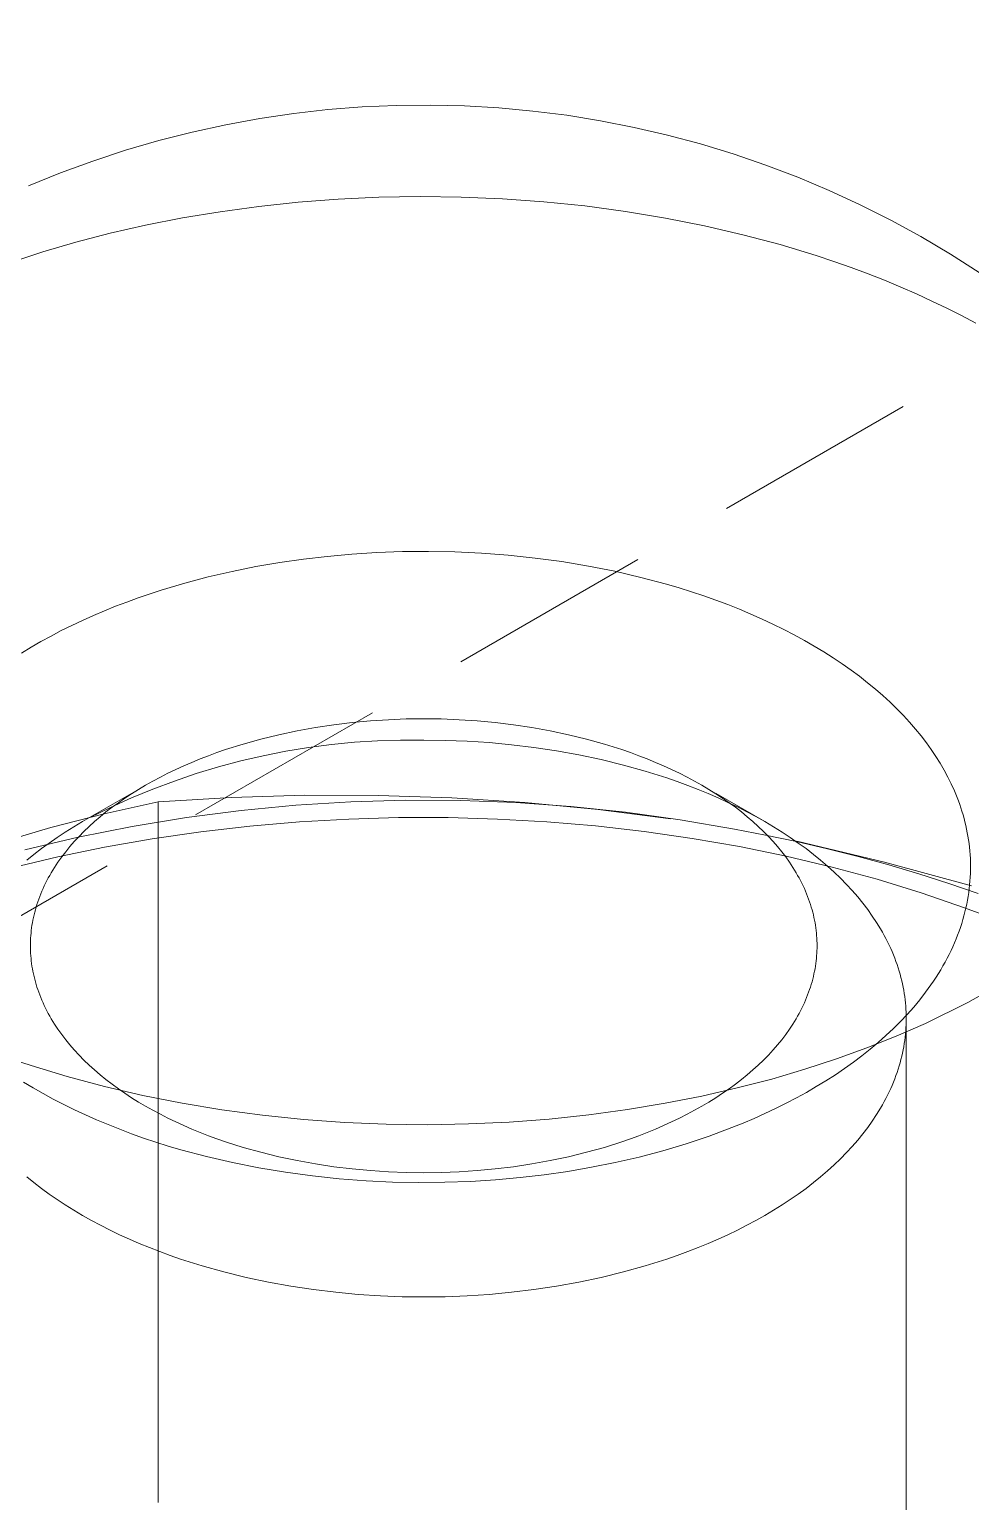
# Model space of a CAD drawing. Header units: millimetres. Extents: x -111 to 4919, y -143 to 3304.
# Drawn here: x 4411.99 to 4417.84, y 1429.61 to 1438.77 of the extents above; entities that cross this region are included whole.
import ezdxf

# ---------------------------------------------------------------- set-up
doc = ezdxf.new("R2010")
doc.units = ezdxf.units.MM
doc.linetypes.add('HIDDEN', pattern=[1.905, 1.27, -0.635])
doc.layers.add('ZANO_R', color=7, linetype='Continuous', lineweight=0)
doc.layers.add('ZANO_R_przerywana', color=7, linetype='HIDDEN', lineweight=0)

msp = doc.modelspace()

# ---------------------------------------------------------------- linework, layer by layer
at = {"layer": 'ZANO_R'}
for p, q in [((4413.8481, 1438.2734), (4414.0602, 1438.2901)), ((4414.0602, 1438.2901), (4414.2728, 1438.2995)), ((4414.2728, 1438.2995), (4414.4856, 1438.3017)), ((4414.4856, 1438.3017), (4414.6983, 1438.2967)), ((4414.6983, 1438.2967), (4414.9107, 1438.2844)), ((4414.9107, 1438.2844), (4415.1226, 1438.2649)), ((4413.2135, 1438.1796), (4413.4245, 1438.2182)), ((4413.4245, 1438.2182), (4413.6367, 1438.2495)), ((4413.6367, 1438.2495), (4413.8481, 1438.2734)), ((4415.1226, 1438.2649), (4415.3337, 1438.2382)), ((4415.3337, 1438.2382), (4415.5438, 1438.2043)), ((4415.5438, 1438.2043), (4415.7526, 1438.1633)), ((4412.7962, 1438.0808), (4413.004, 1438.1338)), ((4413.004, 1438.1338), (4413.2135, 1438.1796)), ((4415.7526, 1438.1633), (4415.9599, 1438.1152)), ((4415.9599, 1438.1152), (4416.1654, 1438.0601)), ((4412.3866, 1437.9536), (4412.5903, 1438.0207)), ((4412.5903, 1438.0207), (4412.7962, 1438.0808)), ((4416.1654, 1438.0601), (4416.3689, 1437.998)), ((4412.1854, 1437.8795), (4412.3866, 1437.9536)), ((4416.3689, 1437.998), (4416.5702, 1437.929)), ((4416.5702, 1437.929), (4416.769, 1437.8533)), ((4411.9867, 1437.7986), (4412.1854, 1437.8795)), ((4416.769, 1437.8533), (4416.9652, 1437.7707)), ((4414.1657, 1437.7282), (4414.421, 1437.7326)), ((4414.421, 1437.7326), (4414.6777, 1437.7295)), ((4414.6777, 1437.7295), (4414.9347, 1437.7187)), ((4416.9652, 1437.7707), (4417.1584, 1437.6816)), ((4412.9431, 1437.5996), (4413.1777, 1437.6386)), ((4413.1777, 1437.6386), (4413.418, 1437.6713)), ((4413.418, 1437.6713), (4413.6633, 1437.6973)), ((4413.6633, 1437.6973), (4413.9128, 1437.7164)), ((4413.9128, 1437.7164), (4414.1657, 1437.7282)), ((4414.9347, 1437.7187), (4415.1912, 1437.7002)), ((4415.1912, 1437.7002), (4415.446, 1437.6741)), ((4415.446, 1437.6741), (4415.6981, 1437.6404)), ((4415.6981, 1437.6404), (4415.9465, 1437.5992)), ((4417.1584, 1437.6816), (4417.3484, 1437.5859)), ((4412.4939, 1437.5041), (4412.715, 1437.5546)), ((4412.715, 1437.5546), (4412.9431, 1437.5996)), ((4415.9465, 1437.5992), (4416.1903, 1437.5509)), ((4416.1903, 1437.5509), (4416.4285, 1437.4955)), ((4417.3484, 1437.5859), (4417.5351, 1437.4839)), ((4412.2803, 1437.4484), (4412.4939, 1437.5041)), ((4416.4285, 1437.4955), (4416.6602, 1437.4336)), ((4417.5351, 1437.4839), (4417.7183, 1437.3755)), ((4411.8774, 1437.3234), (4412.0747, 1437.3881)), ((4412.0747, 1437.3881), (4412.2803, 1437.4484)), ((4416.6602, 1437.4336), (4416.8847, 1437.3653)), ((4416.8847, 1437.3653), (4416.994, 1437.329)), ((4417.7183, 1437.3755), (4417.8976, 1437.2609)), ((4416.994, 1437.329), (4417.1012, 1437.2912)), ((4417.1012, 1437.2912), (4417.2063, 1437.2521)), ((4417.2063, 1437.2521), (4417.3092, 1437.2117)), ((4417.3092, 1437.2117), (4417.4097, 1437.17)), ((4417.4097, 1437.17), (4417.5079, 1437.1271)), ((4417.5079, 1437.1271), (4417.6037, 1437.0831)), ((4417.6037, 1437.0831), (4417.6971, 1437.0381)), ((4417.6971, 1437.0381), (4417.788, 1436.992)), ((4417.788, 1436.992), (4417.8763, 1436.945)), ((4413.5486, 1435.4561), (4413.4007, 1435.4307)), ((4413.6957, 1435.4773), (4413.5486, 1435.4561)), ((4413.8443, 1435.4946), (4413.6957, 1435.4773)), ((4413.9967, 1435.5083), (4413.8443, 1435.4946)), ((4414.1527, 1435.5182), (4413.9967, 1435.5083)), ((4414.3117, 1435.5239), (4414.1527, 1435.5182)), ((4414.4733, 1435.5253), (4414.3117, 1435.5239)), ((4414.6372, 1435.5222), (4414.4733, 1435.5253)), ((4414.8026, 1435.5144), (4414.6372, 1435.5222)), ((4414.9691, 1435.5018), (4414.8026, 1435.5144)), ((4415.1359, 1435.4843), (4414.9691, 1435.5018)), ((4415.3026, 1435.4617), (4415.1359, 1435.4843)), ((4415.4683, 1435.4341), (4415.3026, 1435.4617)), ((4413.1047, 1435.3667), (4412.9576, 1435.3279)), ((4413.2525, 1435.4009), (4413.1047, 1435.3667)), ((4413.4007, 1435.4307), (4413.2525, 1435.4009)), ((4415.6325, 1435.4015), (4415.4683, 1435.4341)), ((4415.7945, 1435.3639), (4415.6325, 1435.4015)), ((4415.9535, 1435.3213), (4415.7945, 1435.3639)), ((4412.8119, 1435.2845), (4412.6683, 1435.2365)), ((4412.9576, 1435.3279), (4412.8119, 1435.2845)), ((4416.0317, 1435.2982), (4415.9535, 1435.3213)), ((4416.1089, 1435.2739), (4416.0317, 1435.2982)), ((4416.185, 1435.2484), (4416.1089, 1435.2739)), ((4412.5274, 1435.1838), (4412.4581, 1435.1558)), ((4412.5975, 1435.2107), (4412.5274, 1435.1838)), ((4412.6683, 1435.2365), (4412.5975, 1435.2107)), ((4416.26, 1435.2219), (4416.185, 1435.2484)), ((4416.3338, 1435.1942), (4416.26, 1435.2219)), ((4416.4063, 1435.1654), (4416.3338, 1435.1942)), ((4416.4775, 1435.1355), (4416.4063, 1435.1654)), ((4412.3223, 1435.0963), (4412.2559, 1435.065)), ((4412.3897, 1435.1266), (4412.3223, 1435.0963)), ((4412.4581, 1435.1558), (4412.3897, 1435.1266)), ((4416.5472, 1435.1047), (4416.4775, 1435.1355)), ((4416.6154, 1435.0728), (4416.5472, 1435.1047)), ((4416.682, 1435.0401), (4416.6154, 1435.0728)), ((4412.1267, 1434.9989), (4412.064, 1434.9644)), ((4412.1907, 1435.0325), (4412.1267, 1434.9989)), ((4412.2559, 1435.065), (4412.1907, 1435.0325)), ((4416.7471, 1435.0064), (4416.682, 1435.0401)), ((4416.8105, 1434.9718), (4416.7471, 1435.0064)), ((4412.0027, 1434.9288), (4411.9428, 1434.8922)), ((4412.064, 1434.9644), (4412.0027, 1434.9288)), ((4416.8721, 1434.9364), (4416.8105, 1434.9718)), ((4416.932, 1434.9002), (4416.8721, 1434.9364)), ((4416.9901, 1434.8632), (4416.932, 1434.9002)), ((4417.0464, 1434.8256), (4416.9901, 1434.8632)), ((4417.1007, 1434.7873), (4417.0464, 1434.8256)), ((4417.1532, 1434.7484), (4417.1007, 1434.7873)), ((4417.2037, 1434.7089), (4417.1532, 1434.7484)), ((4417.2522, 1434.6689), (4417.2037, 1434.7089)), ((4417.2988, 1434.6284), (4417.2522, 1434.6689)), ((4417.3434, 1434.5875), (4417.2988, 1434.6284)), ((4417.386, 1434.5462), (4417.3434, 1434.5875)), ((4417.4266, 1434.5046), (4417.386, 1434.5462)), ((4413.7709, 1434.4299), (4413.885, 1434.4471)), ((4413.885, 1434.4471), (4413.9988, 1434.4608)), ((4413.9988, 1434.4608), (4414.112, 1434.4713)), ((4414.112, 1434.4713), (4414.2241, 1434.4787)), ((4414.2241, 1434.4787), (4414.3348, 1434.483)), ((4414.3348, 1434.483), (4414.4438, 1434.4844)), ((4414.4438, 1434.4844), (4414.5529, 1434.483)), ((4414.5529, 1434.483), (4414.6636, 1434.4787)), ((4414.6636, 1434.4787), (4414.7757, 1434.4713)), ((4414.7757, 1434.4713), (4414.8888, 1434.4608)), ((4414.8888, 1434.4608), (4415.0026, 1434.4471)), ((4415.0026, 1434.4471), (4415.1167, 1434.4299)), ((4417.4652, 1434.4626), (4417.4266, 1434.5046)), ((4417.5018, 1434.4205), (4417.4652, 1434.4626)), ((4413.3206, 1434.3267), (4413.4314, 1434.3577)), ((4413.4314, 1434.3577), (4413.5437, 1434.3853)), ((4413.5437, 1434.3853), (4413.657, 1434.4093)), ((4413.657, 1434.4093), (4413.7709, 1434.4299)), ((4414.1568, 1434.3472), (4414.0136, 1434.3379)), ((4414.3003, 1434.3518), (4414.1568, 1434.3472)), ((4414.4438, 1434.3518), (4414.3003, 1434.3518)), ((4414.5776, 1434.3501), (4414.4438, 1434.3518)), ((4414.7134, 1434.3448), (4414.5776, 1434.3501)), ((4414.8509, 1434.3358), (4414.7134, 1434.3448)), ((4415.1167, 1434.4299), (4415.2307, 1434.4093)), ((4415.2307, 1434.4093), (4415.344, 1434.3853)), ((4415.344, 1434.3853), (4415.4563, 1434.3577)), ((4415.4563, 1434.3577), (4415.567, 1434.3267)), ((4417.5364, 1434.3781), (4417.5018, 1434.4205)), ((4417.569, 1434.3356), (4417.5364, 1434.3781)), ((4413.0536, 1434.2341), (4413.1056, 1434.2543)), ((4413.1056, 1434.2543), (4413.1584, 1434.2736)), ((4413.1584, 1434.2736), (4413.2119, 1434.2922)), ((4413.2119, 1434.2922), (4413.3206, 1434.3267)), ((4413.446, 1434.2541), (4413.3062, 1434.2217)), ((4413.5868, 1434.282), (4413.446, 1434.2541)), ((4413.7284, 1434.3053), (4413.5868, 1434.282)), ((4413.8708, 1434.3239), (4413.7284, 1434.3053)), ((4414.0136, 1434.3379), (4413.8708, 1434.3239)), ((4414.9897, 1434.3229), (4414.8509, 1434.3358)), ((4415.1294, 1434.306), (4414.9897, 1434.3229)), ((4415.2693, 1434.2849), (4415.1294, 1434.306)), ((4415.4091, 1434.2597), (4415.2693, 1434.2849)), ((4415.5481, 1434.2302), (4415.4091, 1434.2597)), ((4415.567, 1434.3267), (4415.6758, 1434.2922)), ((4415.6758, 1434.2922), (4415.7293, 1434.2736)), ((4415.7293, 1434.2736), (4415.782, 1434.2543)), ((4415.782, 1434.2543), (4415.8341, 1434.2341)), ((4417.5996, 1434.2929), (4417.569, 1434.3356)), ((4417.6283, 1434.2502), (4417.5996, 1434.2929)), ((4417.655, 1434.2074), (4417.6283, 1434.2502)), ((4412.8539, 1434.1453), (4412.9024, 1434.1686)), ((4412.9024, 1434.1686), (4412.9519, 1434.1912)), ((4412.9519, 1434.1912), (4413.0023, 1434.213)), ((4413.0023, 1434.213), (4413.0536, 1434.2341)), ((4413.1675, 1434.1847), (4413.0301, 1434.1432)), ((4413.3062, 1434.2217), (4413.1675, 1434.1847)), ((4415.6859, 1434.1964), (4415.5481, 1434.2302)), ((4415.8217, 1434.1583), (4415.6859, 1434.1964)), ((4415.9551, 1434.116), (4415.8217, 1434.1583)), ((4415.8341, 1434.2341), (4415.8853, 1434.213)), ((4415.8853, 1434.213), (4415.9357, 1434.1912)), ((4415.9357, 1434.1912), (4415.9852, 1434.1686)), ((4415.9852, 1434.1686), (4416.0338, 1434.1453)), ((4417.6799, 1434.1647), (4417.655, 1434.2074)), ((4417.7028, 1434.1219), (4417.6799, 1434.1647)), ((4412.6704, 1434.0447), (4412.7146, 1434.0709)), ((4412.7146, 1434.0709), (4412.7599, 1434.0964)), ((4412.8941, 1434.0972), (4412.7597, 1434.0468)), ((4412.7599, 1434.0964), (4412.8064, 1434.1212)), ((4412.8064, 1434.1212), (4412.8539, 1434.1453)), ((4413.0301, 1434.1432), (4412.8941, 1434.0972)), ((4416.0207, 1434.0932), (4415.9551, 1434.116)), ((4416.0855, 1434.0695), (4416.0207, 1434.0932)), ((4416.0338, 1434.1453), (4416.0813, 1434.1212)), ((4416.0813, 1434.1212), (4416.1277, 1434.0964)), ((4416.1493, 1434.0447), (4416.0855, 1434.0695)), ((4416.1277, 1434.0964), (4416.1731, 1434.0709)), ((4416.1731, 1434.0709), (4416.2172, 1434.0447)), ((4417.7239, 1434.0793), (4417.7028, 1434.1219)), ((4417.7431, 1434.0367), (4417.7239, 1434.0793)), ((4412.6263, 1434.0199), (4412.3225, 1433.8445)), ((4412.627, 1433.9921), (4412.4962, 1433.9331)), ((4412.5453, 1433.9624), (4412.5857, 1433.9904)), ((4412.5857, 1433.9904), (4412.6275, 1434.0179)), ((4412.7597, 1434.0468), (4412.627, 1433.9921)), ((4412.6275, 1434.0179), (4412.6704, 1434.0447)), ((4412.7923, 1433.9679), (4413.2481, 1433.9952)), ((4413.2481, 1433.9952), (4413.7046, 1434.0084)), ((4413.7046, 1434.0084), (4414.1613, 1434.0075)), ((4414.3333, 1433.9776), (4413.9912, 1433.9676)), ((4414.1613, 1434.0075), (4414.6177, 1433.9924)), ((4414.6755, 1433.9762), (4414.3333, 1433.9776)), ((4414.6177, 1433.9924), (4415.0734, 1433.9633)), ((4415.0175, 1433.9633), (4414.6755, 1433.9762)), ((4416.2122, 1434.0189), (4416.1493, 1434.0447)), ((4416.274, 1433.9921), (4416.2122, 1434.0189)), ((4416.2172, 1434.0447), (4416.2602, 1434.0179)), ((4416.2602, 1434.0179), (4416.302, 1433.9904)), ((4416.2614, 1434.0199), (4416.5652, 1433.8445)), ((4416.3347, 1433.9644), (4416.274, 1433.9921)), ((4416.302, 1433.9904), (4416.3424, 1433.9624)), ((4417.7605, 1433.9943), (4417.7431, 1434.0367)), ((4417.7686, 1433.9731), (4417.7605, 1433.9943)), ((4412.1256, 1433.807), (4412.4576, 1433.893)), ((4412.4962, 1433.9331), (4412.3673, 1433.8698)), ((4412.432, 1433.8752), (4412.4684, 1433.9047)), ((4412.4576, 1433.893), (4412.7923, 1433.9679)), ((4412.4684, 1433.9047), (4412.5061, 1433.9338)), ((4412.5061, 1433.9338), (4412.5453, 1433.9624)), ((4412.7923, 1429.6087), (4412.7923, 1433.9679)), ((4413.3089, 1433.9134), (4412.9695, 1433.8692)), ((4413.6496, 1433.9462), (4413.3089, 1433.9134)), ((4413.9912, 1433.9676), (4413.6496, 1433.9462)), ((4415.3589, 1433.9391), (4415.0175, 1433.9633)), ((4415.0734, 1433.9633), (4415.528, 1433.92)), ((4415.6993, 1433.9034), (4415.3589, 1433.9391)), ((4415.528, 1433.92), (4415.9811, 1433.8626)), ((4416.0383, 1433.8563), (4415.6993, 1433.9034)), ((4416.3943, 1433.9358), (4416.3347, 1433.9644)), ((4416.3424, 1433.9624), (4416.3815, 1433.9338)), ((4416.3815, 1433.9338), (4416.4193, 1433.9047)), ((4416.4526, 1433.9062), (4416.3943, 1433.9358)), ((4416.4193, 1433.9047), (4416.4557, 1433.8752)), ((4416.5095, 1433.8758), (4416.4526, 1433.9062)), ((4417.7763, 1433.9517), (4417.7686, 1433.9731)), ((4417.7836, 1433.9302), (4417.7763, 1433.9517)), ((4417.7906, 1433.9086), (4417.7836, 1433.9302)), ((4417.7971, 1433.8868), (4417.7906, 1433.9086)), ((4417.8032, 1433.8648), (4417.7971, 1433.8868)), ((4411.7967, 1433.71), (4412.1256, 1433.807)), ((4412.2683, 1433.8124), (4412.2156, 1433.7795)), ((4412.3225, 1433.8445), (4412.2683, 1433.8124)), ((4412.6318, 1433.8137), (4412.2962, 1433.7469)), ((4412.3313, 1433.7838), (4412.3634, 1433.8146)), ((4412.3634, 1433.8146), (4412.397, 1433.8451)), ((4412.397, 1433.8451), (4412.432, 1433.8752)), ((4412.9695, 1433.8692), (4412.6318, 1433.8137)), ((4413.3634, 1433.8166), (4413.0576, 1433.7813)), ((4413.6707, 1433.8429), (4413.3634, 1433.8166)), ((4413.9787, 1433.8605), (4413.6707, 1433.8429)), ((4414.2871, 1433.8692), (4413.9787, 1433.8605)), ((4414.5953, 1433.8693), (4414.2871, 1433.8692)), ((4414.9026, 1433.8606), (4414.5953, 1433.8693)), ((4415.2085, 1433.8434), (4414.9026, 1433.8606)), ((4415.5124, 1433.8176), (4415.2085, 1433.8434)), ((4415.8138, 1433.7832), (4415.5124, 1433.8176)), ((4416.3755, 1433.798), (4416.0383, 1433.8563)), ((4416.5693, 1433.7612), (4416.3755, 1433.798)), ((4416.4557, 1433.8752), (4416.4907, 1433.8451)), ((4416.4907, 1433.8451), (4416.5243, 1433.8146)), ((4416.5652, 1433.8445), (4416.5095, 1433.8758)), ((4416.5243, 1433.8146), (4416.5564, 1433.7838)), ((4416.6194, 1433.8124), (4416.5652, 1433.8445)), ((4416.6721, 1433.7795), (4416.6194, 1433.8124)), ((4417.809, 1433.8427), (4417.8032, 1433.8648)), ((4417.8143, 1433.8205), (4417.809, 1433.8427)), ((4417.8192, 1433.7982), (4417.8143, 1433.8205)), ((4417.8237, 1433.7758), (4417.8192, 1433.7982)), ((4412.2962, 1433.7469), (4411.9629, 1433.6689)), ((4412.1148, 1433.7115), (4412.0668, 1433.6764)), ((4412.1644, 1433.7458), (4412.1148, 1433.7115)), ((4412.2156, 1433.7795), (4412.1644, 1433.7458)), ((4412.2439, 1433.6891), (4412.2715, 1433.721)), ((4412.2715, 1433.721), (4412.3007, 1433.7525)), ((4412.3007, 1433.7525), (4412.3313, 1433.7838)), ((4412.7556, 1433.7374), (4412.459, 1433.6851)), ((4413.0576, 1433.7813), (4412.7556, 1433.7374)), ((4416.1121, 1433.7405), (4415.8138, 1433.7832)), ((4416.4068, 1433.6893), (4416.1121, 1433.7405)), ((4416.5564, 1433.7838), (4416.587, 1433.7525)), ((4416.7624, 1433.7207), (4416.5693, 1433.7612)), ((4416.587, 1433.7525), (4416.6161, 1433.721)), ((4416.6161, 1433.721), (4416.6438, 1433.6891)), ((4416.7233, 1433.7458), (4416.6721, 1433.7795)), ((4416.7729, 1433.7115), (4416.7233, 1433.7458)), ((4416.9547, 1433.6762), (4416.7624, 1433.7207)), ((4416.7628, 1433.7224), (4417.3087, 1433.5927)), ((4416.8209, 1433.6764), (4416.7729, 1433.7115)), ((4417.8277, 1433.7532), (4417.8237, 1433.7758)), ((4417.8313, 1433.7305), (4417.8277, 1433.7532)), ((4417.8345, 1433.7077), (4417.8313, 1433.7305)), ((4417.8372, 1433.6848), (4417.8345, 1433.7077)), ((4412.1683, 1433.6247), (4411.8839, 1433.5564)), ((4412.0204, 1433.6407), (4411.9758, 1433.6044)), ((4412.0668, 1433.6764), (4412.0204, 1433.6407)), ((4412.459, 1433.6851), (4412.1683, 1433.6247)), ((4412.17, 1433.5922), (4412.1931, 1433.6247)), ((4412.1931, 1433.6247), (4412.2178, 1433.657)), ((4412.2178, 1433.657), (4412.2439, 1433.6891)), ((4416.6972, 1433.6297), (4416.4068, 1433.6893)), ((4416.6438, 1433.6891), (4416.6699, 1433.657)), ((4416.6699, 1433.657), (4416.6945, 1433.6247)), ((4416.6945, 1433.6247), (4416.7176, 1433.5922)), ((4416.9829, 1433.5619), (4416.6972, 1433.6297)), ((4416.8673, 1433.6407), (4416.8209, 1433.6764)), ((4416.9119, 1433.6044), (4416.8673, 1433.6407)), ((4417.1458, 1433.6279), (4416.9547, 1433.6762)), ((4417.3353, 1433.5758), (4417.1458, 1433.6279)), ((4417.8395, 1433.6618), (4417.8372, 1433.6848)), ((4417.8413, 1433.6387), (4417.8395, 1433.6618)), ((4417.8426, 1433.6155), (4417.8413, 1433.6387)), ((4417.8434, 1433.5922), (4417.8426, 1433.6155)), ((4412.1189, 1433.5104), (4412.1284, 1433.5268)), ((4412.1284, 1433.5268), (4412.1485, 1433.5596)), ((4412.1485, 1433.5596), (4412.17, 1433.5922)), ((4416.7176, 1433.5922), (4416.7392, 1433.5596)), ((4416.7392, 1433.5596), (4416.7593, 1433.5268)), ((4416.7593, 1433.5268), (4416.7688, 1433.5104)), ((4416.9548, 1433.5675), (4416.9119, 1433.6044)), ((4416.996, 1433.5302), (4416.9548, 1433.5675)), ((4417.2631, 1433.4858), (4416.9829, 1433.5619)), ((4417.0354, 1433.4923), (4416.996, 1433.5302)), ((4417.3087, 1433.5927), (4417.8501, 1433.4451)), ((4417.5228, 1433.5198), (4417.3353, 1433.5758)), ((4417.7082, 1433.46), (4417.5228, 1433.5198)), ((4417.842, 1433.4982), (4417.8431, 1433.5218)), ((4417.8431, 1433.5218), (4417.8437, 1433.5454)), ((4417.8438, 1433.5688), (4417.8434, 1433.5922)), ((4417.8437, 1433.5454), (4417.8438, 1433.5688)), ((4412.0699, 1433.4116), (4412.0772, 1433.4281)), ((4412.0772, 1433.4281), (4412.0848, 1433.4445)), ((4412.0848, 1433.4445), (4412.0927, 1433.461)), ((4412.0927, 1433.461), (4412.1011, 1433.4775)), ((4412.1011, 1433.4775), (4412.1098, 1433.4939)), ((4412.1098, 1433.4939), (4412.1189, 1433.5104)), ((4416.7688, 1433.5104), (4416.7779, 1433.4939)), ((4416.7779, 1433.4939), (4416.7866, 1433.4775)), ((4416.7866, 1433.4775), (4416.7949, 1433.461)), ((4416.7949, 1433.461), (4416.8029, 1433.4445)), ((4416.8029, 1433.4445), (4416.8105, 1433.4281)), ((4416.8105, 1433.4281), (4416.8178, 1433.4116)), ((4417.0729, 1433.454), (4417.0354, 1433.4923)), ((4417.1087, 1433.4153), (4417.0729, 1433.454)), ((4417.5375, 1433.4015), (4417.2631, 1433.4858)), ((4417.8909, 1433.3964), (4417.7082, 1433.46)), ((4417.8326, 1433.4031), (4417.8357, 1433.427)), ((4417.8357, 1433.427), (4417.8383, 1433.4508)), ((4417.8383, 1433.4508), (4417.8404, 1433.4745)), ((4417.8404, 1433.4745), (4417.842, 1433.4982)), ((4412.0392, 1433.3294), (4412.0446, 1433.3458)), ((4412.0446, 1433.3458), (4412.0504, 1433.3622)), ((4412.0504, 1433.3622), (4412.0565, 1433.3787)), ((4412.0565, 1433.3787), (4412.063, 1433.3951)), ((4412.063, 1433.3951), (4412.0699, 1433.4116)), ((4416.8178, 1433.4116), (4416.8246, 1433.3951)), ((4416.8246, 1433.3951), (4416.8311, 1433.3787)), ((4416.8311, 1433.3787), (4416.8373, 1433.3622)), ((4416.8373, 1433.3622), (4416.8431, 1433.3458)), ((4416.8431, 1433.3458), (4416.8485, 1433.3294)), ((4417.1426, 1433.3762), (4417.1087, 1433.4153)), ((4417.1747, 1433.3368), (4417.1426, 1433.3762)), ((4417.2049, 1433.2972), (4417.1747, 1433.3368)), ((4417.8054, 1433.3091), (4417.5375, 1433.4015)), ((4417.8202, 1433.3313), (4417.8249, 1433.3553)), ((4417.8249, 1433.3553), (4417.829, 1433.3792)), ((4417.829, 1433.3792), (4417.8326, 1433.4031)), ((4412.0139, 1433.2316), (4412.0173, 1433.2478)), ((4412.0173, 1433.2478), (4412.021, 1433.2641)), ((4412.021, 1433.2641), (4412.025, 1433.2804)), ((4412.025, 1433.2804), (4412.0294, 1433.2967)), ((4412.0294, 1433.2967), (4412.0341, 1433.313)), ((4412.0341, 1433.313), (4412.0392, 1433.3294)), ((4416.8485, 1433.3294), (4416.8536, 1433.313)), ((4416.8536, 1433.313), (4416.8583, 1433.2967)), ((4416.8583, 1433.2967), (4416.8627, 1433.2804)), ((4416.8627, 1433.2804), (4416.8667, 1433.2641)), ((4416.8667, 1433.2641), (4416.8704, 1433.2478)), ((4416.8704, 1433.2478), (4416.8738, 1433.2316)), ((4417.2332, 1433.2573), (4417.2049, 1433.2972)), ((4417.2597, 1433.2172), (4417.2332, 1433.2573)), ((4417.7962, 1433.2351), (4417.803, 1433.2592)), ((4417.803, 1433.2592), (4417.8093, 1433.2832)), ((4417.9363, 1433.26), (4417.8054, 1433.3091)), ((4417.8093, 1433.2832), (4417.815, 1433.3073)), ((4417.815, 1433.3073), (4417.8202, 1433.3313)), ((4412.0008, 1433.1354), (4412.0022, 1433.1513)), ((4412.0022, 1433.1513), (4412.0039, 1433.1673)), ((4412.0039, 1433.1673), (4412.0059, 1433.1833)), ((4412.0059, 1433.1833), (4412.0082, 1433.1994)), ((4412.0082, 1433.1994), (4412.0109, 1433.2155)), ((4412.0109, 1433.2155), (4412.0139, 1433.2316)), ((4416.8738, 1433.2316), (4416.8768, 1433.2155)), ((4416.8768, 1433.2155), (4416.8794, 1433.1994)), ((4416.8794, 1433.1994), (4416.8818, 1433.1833)), ((4416.8818, 1433.1833), (4416.8838, 1433.1673)), ((4416.8838, 1433.1673), (4416.8855, 1433.1513)), ((4416.8855, 1433.1513), (4416.8869, 1433.1354)), ((4417.2843, 1433.177), (4417.2597, 1433.2172)), ((4417.2959, 1433.1569), (4417.2843, 1433.177)), ((4417.3071, 1433.1367), (4417.2959, 1433.1569)), ((4417.7637, 1433.1387), (4417.7727, 1433.1628)), ((4417.7727, 1433.1628), (4417.7811, 1433.1869)), ((4417.7811, 1433.1869), (4417.7889, 1433.211)), ((4417.7889, 1433.211), (4417.7962, 1433.2351)), ((4411.9983, 1433.0725), (4411.9985, 1433.0881)), ((4411.9985, 1433.0569), (4411.9983, 1433.0725)), ((4411.9985, 1433.0881), (4411.9989, 1433.1038)), ((4411.9989, 1433.1038), (4411.9997, 1433.1196)), ((4411.9997, 1433.1196), (4412.0008, 1433.1354)), ((4416.8869, 1433.1354), (4416.888, 1433.1196)), ((4416.888, 1433.1196), (4416.8887, 1433.1038)), ((4416.8887, 1433.1038), (4416.8892, 1433.0881)), ((4416.8892, 1433.0881), (4416.8893, 1433.0725)), ((4416.8893, 1433.0725), (4416.8892, 1433.0569)), ((4417.3178, 1433.1165), (4417.3071, 1433.1367)), ((4417.328, 1433.0963), (4417.3178, 1433.1165)), ((4417.3378, 1433.0761), (4417.328, 1433.0963)), ((4417.3472, 1433.0559), (4417.3378, 1433.0761)), ((4417.7225, 1433.0426), (4417.7336, 1433.0666)), ((4417.7336, 1433.0666), (4417.7442, 1433.0906)), ((4417.7442, 1433.0906), (4417.7542, 1433.1147)), ((4417.7542, 1433.1147), (4417.7637, 1433.1387)), ((4411.9989, 1433.0412), (4411.9985, 1433.0569)), ((4411.9997, 1433.0254), (4411.9989, 1433.0412)), ((4412.0008, 1433.0096), (4411.9997, 1433.0254)), ((4412.0022, 1432.9937), (4412.0008, 1433.0096)), ((4412.0039, 1432.9777), (4412.0022, 1432.9937)), ((4412.0059, 1432.9617), (4412.0039, 1432.9777)), ((4416.8838, 1432.9777), (4416.8818, 1432.9617)), ((4416.8855, 1432.9937), (4416.8838, 1432.9777)), ((4416.8869, 1433.0096), (4416.8855, 1432.9937)), ((4416.888, 1433.0254), (4416.8869, 1433.0096)), ((4416.8887, 1433.0412), (4416.888, 1433.0254)), ((4416.8892, 1433.0569), (4416.8887, 1433.0412)), ((4417.356, 1433.0357), (4417.3472, 1433.0559)), ((4417.3645, 1433.0155), (4417.356, 1433.0357)), ((4417.3725, 1432.9953), (4417.3645, 1433.0155)), ((4417.38, 1432.9752), (4417.3725, 1432.9953)), ((4417.3871, 1432.955), (4417.38, 1432.9752)), ((4417.6725, 1432.9471), (4417.6858, 1432.9709)), ((4417.6858, 1432.9709), (4417.6986, 1432.9948)), ((4417.6986, 1432.9948), (4417.7108, 1433.0187)), ((4417.7108, 1433.0187), (4417.7225, 1433.0426)), ((4412.0082, 1432.9456), (4412.0059, 1432.9617)), ((4412.0109, 1432.9295), (4412.0082, 1432.9456)), ((4412.0139, 1432.9134), (4412.0109, 1432.9295)), ((4412.0173, 1432.8972), (4412.0139, 1432.9134)), ((4412.021, 1432.8809), (4412.0173, 1432.8972)), ((4412.025, 1432.8646), (4412.021, 1432.8809)), ((4416.8667, 1432.8809), (4416.8627, 1432.8646)), ((4416.8704, 1432.8972), (4416.8667, 1432.8809)), ((4416.8738, 1432.9134), (4416.8704, 1432.8972)), ((4416.8768, 1432.9295), (4416.8738, 1432.9134)), ((4416.8794, 1432.9456), (4416.8768, 1432.9295)), ((4416.8818, 1432.9617), (4416.8794, 1432.9456)), ((4417.3938, 1432.9349), (4417.3871, 1432.955)), ((4417.4, 1432.9148), (4417.3938, 1432.9349)), ((4417.4058, 1432.8948), (4417.4, 1432.9148)), ((4417.4111, 1432.8748), (4417.4058, 1432.8948)), ((4417.6138, 1432.8526), (4417.6293, 1432.8761)), ((4417.6293, 1432.8761), (4417.6442, 1432.8997)), ((4417.6442, 1432.8997), (4417.6586, 1432.9234)), ((4417.6586, 1432.9234), (4417.6725, 1432.9471)), ((4412.0294, 1432.8483), (4412.025, 1432.8646)), ((4412.0341, 1432.832), (4412.0294, 1432.8483)), ((4412.0392, 1432.8156), (4412.0341, 1432.832)), ((4412.0446, 1432.7992), (4412.0392, 1432.8156)), ((4412.0504, 1432.7828), (4412.0446, 1432.7992)), ((4416.8431, 1432.7992), (4416.8373, 1432.7828)), ((4416.8485, 1432.8156), (4416.8431, 1432.7992)), ((4416.8536, 1432.832), (4416.8485, 1432.8156)), ((4416.8583, 1432.8483), (4416.8536, 1432.832)), ((4416.8627, 1432.8646), (4416.8583, 1432.8483)), ((4417.4161, 1432.8548), (4417.4111, 1432.8748)), ((4417.4206, 1432.8349), (4417.4161, 1432.8548)), ((4417.4247, 1432.815), (4417.4206, 1432.8349)), ((4417.4284, 1432.7951), (4417.4247, 1432.815)), ((4417.4317, 1432.7754), (4417.4284, 1432.7951)), ((4417.5641, 1432.7826), (4417.5977, 1432.8292)), ((4417.5977, 1432.8292), (4417.6138, 1432.8526)), ((4412.0565, 1432.7663), (4412.0504, 1432.7828)), ((4412.063, 1432.7499), (4412.0565, 1432.7663)), ((4412.0699, 1432.7334), (4412.063, 1432.7499)), ((4412.0772, 1432.7169), (4412.0699, 1432.7334)), ((4412.0848, 1432.7005), (4412.0772, 1432.7169)), ((4412.0927, 1432.684), (4412.0848, 1432.7005)), ((4416.8029, 1432.7005), (4416.7949, 1432.684)), ((4416.8105, 1432.7169), (4416.8029, 1432.7005)), ((4416.8178, 1432.7334), (4416.8105, 1432.7169)), ((4416.8246, 1432.7499), (4416.8178, 1432.7334)), ((4416.8311, 1432.7663), (4416.8246, 1432.7499)), ((4416.8373, 1432.7828), (4416.8311, 1432.7663)), ((4417.4346, 1432.7557), (4417.4317, 1432.7754)), ((4417.4371, 1432.736), (4417.4346, 1432.7557)), ((4417.4392, 1432.7165), (4417.4371, 1432.736)), ((4417.4409, 1432.697), (4417.4392, 1432.7165)), ((4417.4422, 1432.6775), (4417.4409, 1432.697)), ((4417.4903, 1432.6908), (4417.5282, 1432.7365)), ((4417.5282, 1432.7365), (4417.5641, 1432.7826)), ((4417.8266, 1432.7201), (4417.7397, 1432.6751)), ((4417.9122, 1432.7666), (4417.8266, 1432.7201)), ((4412.1011, 1432.6675), (4412.0927, 1432.684)), ((4412.1098, 1432.6511), (4412.1011, 1432.6675)), ((4412.1189, 1432.6346), (4412.1098, 1432.6511)), ((4412.1284, 1432.6182), (4412.1189, 1432.6346)), ((4412.1485, 1432.5854), (4412.1284, 1432.6182)), ((4416.7593, 1432.6182), (4416.7392, 1432.5854)), ((4416.7688, 1432.6346), (4416.7593, 1432.6182)), ((4416.7779, 1432.6511), (4416.7688, 1432.6346)), ((4416.7866, 1432.6675), (4416.7779, 1432.6511)), ((4416.7949, 1432.684), (4416.7866, 1432.6675)), ((4417.3642, 1432.5571), (4417.4082, 1432.6011)), ((4417.4082, 1432.6011), (4417.4503, 1432.6457)), ((4417.4431, 1432.6582), (4417.4422, 1432.6775)), ((4417.4437, 1432.6389), (4417.4431, 1432.6582)), ((4417.4431, 1432.5813), (4417.4437, 1432.6006)), ((4417.4438, 1432.6198), (4417.4437, 1432.6389)), ((4417.4437, 1432.6006), (4417.4438, 1432.6198)), ((4417.4438, 1420.4613), (4417.4438, 1432.6198)), ((4417.4503, 1432.6457), (4417.4903, 1432.6908)), ((4417.6517, 1432.6316), (4417.5628, 1432.5897)), ((4417.7397, 1432.6751), (4417.6517, 1432.6316)), ((4412.17, 1432.5528), (4412.1485, 1432.5854)), ((4412.1931, 1432.5203), (4412.17, 1432.5528)), ((4412.2178, 1432.488), (4412.1931, 1432.5203)), ((4416.6945, 1432.5203), (4416.6699, 1432.488)), ((4416.7176, 1432.5528), (4416.6945, 1432.5203)), ((4416.7392, 1432.5854), (4416.7176, 1432.5528)), ((4417.3823, 1432.5103), (4417.199, 1432.437)), ((4417.2701, 1432.4712), (4417.3181, 1432.5138)), ((4417.3181, 1432.5138), (4417.3642, 1432.5571)), ((4417.5628, 1432.5897), (4417.3823, 1432.5103)), ((4417.4371, 1432.5035), (4417.4392, 1432.523)), ((4417.4392, 1432.523), (4417.4409, 1432.5425)), ((4417.4409, 1432.5425), (4417.4422, 1432.562)), ((4417.4422, 1432.562), (4417.4431, 1432.5813)), ((4412.2439, 1432.4559), (4412.2178, 1432.488)), ((4412.2715, 1432.424), (4412.2439, 1432.4559)), ((4412.3007, 1432.3925), (4412.2715, 1432.424)), ((4416.6161, 1432.424), (4416.587, 1432.3925)), ((4416.6438, 1432.4559), (4416.6161, 1432.424)), ((4416.6699, 1432.488), (4416.6438, 1432.4559)), ((4417.199, 1432.437), (4417.0102, 1432.3685)), ((4417.1686, 1432.3883), (4417.2203, 1432.4294)), ((4417.2203, 1432.4294), (4417.2701, 1432.4712)), ((4417.4206, 1432.4046), (4417.4247, 1432.4245)), ((4417.4247, 1432.4245), (4417.4284, 1432.4444)), ((4417.4284, 1432.4444), (4417.4317, 1432.4641)), ((4417.4317, 1432.4641), (4417.4346, 1432.4838)), ((4417.4346, 1432.4838), (4417.4371, 1432.5035)), ((4412.003, 1432.3265), (4411.8937, 1432.3629)), ((4412.2275, 1432.2583), (4412.003, 1432.3265)), ((4412.3313, 1432.3612), (4412.3007, 1432.3925)), ((4412.3634, 1432.3304), (4412.3313, 1432.3612)), ((4412.397, 1432.2999), (4412.3634, 1432.3304)), ((4416.5243, 1432.3304), (4416.4907, 1432.2999)), ((4416.5564, 1432.3612), (4416.5243, 1432.3304)), ((4416.587, 1432.3925), (4416.5564, 1432.3612)), ((4417.0102, 1432.3685), (4416.8129, 1432.3038)), ((4417.06, 1432.3087), (4417.1152, 1432.348)), ((4417.1152, 1432.348), (4417.1686, 1432.3883)), ((4417.4, 1432.3247), (4417.4058, 1432.3447)), ((4417.4058, 1432.3447), (4417.4111, 1432.3647)), ((4417.4111, 1432.3647), (4417.4161, 1432.3847)), ((4417.4161, 1432.3847), (4417.4206, 1432.4046)), ((4412.4592, 1432.1963), (4412.2275, 1432.2583)), ((4412.432, 1432.2698), (4412.397, 1432.2999)), ((4412.4684, 1432.2402), (4412.432, 1432.2698)), ((4412.5061, 1432.2111), (4412.4684, 1432.2402)), ((4416.4193, 1432.2402), (4416.3815, 1432.2111)), ((4416.6073, 1432.2434), (4416.3938, 1432.1877)), ((4416.4557, 1432.2698), (4416.4193, 1432.2402)), ((4416.4907, 1432.2999), (4416.4557, 1432.2698)), ((4416.8129, 1432.3038), (4416.6073, 1432.2434)), ((4416.9448, 1432.2326), (4417.0032, 1432.2702)), ((4417.0032, 1432.2702), (4417.06, 1432.3087)), ((4417.3645, 1432.224), (4417.3725, 1432.2442)), ((4417.3725, 1432.2442), (4417.38, 1432.2643)), ((4417.38, 1432.2643), (4417.3871, 1432.2845)), ((4417.3871, 1432.2845), (4417.3938, 1432.3046)), ((4417.3938, 1432.3046), (4417.4, 1432.3247)), ((4411.9557, 1432.2246), (4412.0156, 1432.1884)), ((4412.0156, 1432.1884), (4412.0772, 1432.153)), ((4412.0772, 1432.153), (4412.1406, 1432.1184)), ((4412.6974, 1432.141), (4412.4592, 1432.1963)), ((4412.5453, 1432.1826), (4412.5061, 1432.2111)), ((4412.5857, 1432.1546), (4412.5453, 1432.1826)), ((4412.6275, 1432.1271), (4412.5857, 1432.1546)), ((4416.3938, 1432.1877), (4416.1727, 1432.1372)), ((4416.302, 1432.1546), (4416.2602, 1432.1271)), ((4416.3424, 1432.1826), (4416.302, 1432.1546)), ((4416.3815, 1432.2111), (4416.3424, 1432.1826)), ((4416.7609, 1432.1258), (4416.8236, 1432.1604)), ((4416.8236, 1432.1604), (4416.885, 1432.196)), ((4416.885, 1432.196), (4416.9448, 1432.2326)), ((4417.3178, 1432.123), (4417.328, 1432.1432)), ((4417.328, 1432.1432), (4417.3378, 1432.1634)), ((4417.3378, 1432.1634), (4417.3472, 1432.1836)), ((4417.3472, 1432.1836), (4417.356, 1432.2038)), ((4417.356, 1432.2038), (4417.3645, 1432.224)), ((4412.1406, 1432.1184), (4412.2056, 1432.0847)), ((4412.2056, 1432.0847), (4412.2723, 1432.0519)), ((4412.2723, 1432.0519), (4412.3405, 1432.0201)), ((4412.6704, 1432.1003), (4412.6275, 1432.1271)), ((4412.7146, 1432.0741), (4412.6704, 1432.1003)), ((4412.9411, 1432.0926), (4412.6974, 1432.141)), ((4412.7599, 1432.0486), (4412.7146, 1432.0741)), ((4413.1896, 1432.0515), (4412.9411, 1432.0926)), ((4413.4417, 1432.0178), (4413.1896, 1432.0515)), ((4415.71, 1432.0533), (4415.4697, 1432.0206)), ((4415.9446, 1432.0923), (4415.71, 1432.0533)), ((4416.1727, 1432.1372), (4415.9446, 1432.0923)), ((4416.1731, 1432.0741), (4416.1277, 1432.0486)), ((4416.2172, 1432.1003), (4416.1731, 1432.0741)), ((4416.2602, 1432.1271), (4416.2172, 1432.1003)), ((4416.5654, 1432.0284), (4416.6317, 1432.0598)), ((4416.6317, 1432.0598), (4416.697, 1432.0923)), ((4416.697, 1432.0923), (4416.7609, 1432.1258)), ((4417.2597, 1432.0223), (4417.2843, 1432.0625)), ((4417.2843, 1432.0625), (4417.2959, 1432.0826)), ((4417.2959, 1432.0826), (4417.3071, 1432.1028)), ((4417.3071, 1432.1028), (4417.3178, 1432.123)), ((4412.3405, 1432.0201), (4412.4102, 1431.9893)), ((4412.4102, 1431.9893), (4412.4813, 1431.9594)), ((4412.4813, 1431.9594), (4412.5538, 1431.9306)), ((4412.8064, 1432.0238), (4412.7599, 1432.0486)), ((4412.8539, 1431.9997), (4412.8064, 1432.0238)), ((4412.9024, 1431.9764), (4412.8539, 1431.9997)), ((4412.9519, 1431.9538), (4412.9024, 1431.9764)), ((4413.6965, 1431.9916), (4413.4417, 1432.0178)), ((4413.9529, 1431.9731), (4413.6965, 1431.9916)), ((4414.21, 1431.9623), (4413.9529, 1431.9731)), ((4414.4667, 1431.9592), (4414.21, 1431.9623)), ((4414.722, 1431.9636), (4414.4667, 1431.9592)), ((4414.9748, 1431.9755), (4414.722, 1431.9636)), ((4415.2244, 1431.9946), (4414.9748, 1431.9755)), ((4415.4697, 1432.0206), (4415.2244, 1431.9946)), ((4415.9852, 1431.9764), (4415.9357, 1431.9538)), ((4416.0338, 1431.9997), (4415.9852, 1431.9764)), ((4416.0813, 1432.0238), (4416.0338, 1431.9997)), ((4416.1277, 1432.0486), (4416.0813, 1432.0238)), ((4416.3603, 1431.941), (4416.4296, 1431.969)), ((4416.4296, 1431.969), (4416.498, 1431.9982)), ((4416.498, 1431.9982), (4416.5654, 1432.0284)), ((4417.2049, 1431.9423), (4417.2332, 1431.9822)), ((4417.2332, 1431.9822), (4417.2597, 1432.0223)), ((4412.5538, 1431.9306), (4412.6276, 1431.9029)), ((4412.6276, 1431.9029), (4412.7026, 1431.8764)), ((4412.7026, 1431.8764), (4412.7788, 1431.8509)), ((4413.0023, 1431.932), (4412.9519, 1431.9538)), ((4413.0536, 1431.9109), (4413.0023, 1431.932)), ((4413.1056, 1431.8907), (4413.0536, 1431.9109)), ((4413.1584, 1431.8714), (4413.1056, 1431.8907)), ((4413.2119, 1431.8528), (4413.1584, 1431.8714)), ((4415.7293, 1431.8714), (4415.6758, 1431.8528)), ((4415.782, 1431.8907), (4415.7293, 1431.8714)), ((4415.8341, 1431.9109), (4415.782, 1431.8907)), ((4415.8853, 1431.932), (4415.8341, 1431.9109)), ((4415.9357, 1431.9538), (4415.8853, 1431.932)), ((4416.0757, 1431.8403), (4416.2194, 1431.8883)), ((4416.2194, 1431.8883), (4416.2902, 1431.9141)), ((4416.2902, 1431.9141), (4416.3603, 1431.941)), ((4417.1426, 1431.8633), (4417.1747, 1431.9027)), ((4417.1747, 1431.9027), (4417.2049, 1431.9423)), ((4412.7788, 1431.8509), (4412.856, 1431.8266)), ((4412.856, 1431.8266), (4412.9342, 1431.8035)), ((4412.9342, 1431.8035), (4413.0932, 1431.7609)), ((4413.3206, 1431.8183), (4413.2119, 1431.8528)), ((4413.4314, 1431.7873), (4413.3206, 1431.8183)), ((4413.5437, 1431.7597), (4413.4314, 1431.7873)), ((4415.4563, 1431.7873), (4415.344, 1431.7597)), ((4415.567, 1431.8183), (4415.4563, 1431.7873)), ((4415.6758, 1431.8528), (4415.567, 1431.8183)), ((4415.783, 1431.7581), (4415.9301, 1431.7969)), ((4415.9301, 1431.7969), (4416.0757, 1431.8403)), ((4417.0354, 1431.7472), (4417.0729, 1431.7855)), ((4417.0729, 1431.7855), (4417.1087, 1431.8242)), ((4417.1087, 1431.8242), (4417.1426, 1431.8633)), ((4413.0932, 1431.7609), (4413.2551, 1431.7233)), ((4413.2551, 1431.7233), (4413.4193, 1431.6906)), ((4413.4193, 1431.6906), (4413.5851, 1431.663)), ((4413.657, 1431.7357), (4413.5437, 1431.7597)), ((4413.7709, 1431.7151), (4413.657, 1431.7357)), ((4413.885, 1431.6979), (4413.7709, 1431.7151)), ((4413.9988, 1431.6842), (4413.885, 1431.6979)), ((4415.0026, 1431.6979), (4414.8888, 1431.6842)), ((4415.1167, 1431.7151), (4415.0026, 1431.6979)), ((4415.2307, 1431.7357), (4415.1167, 1431.7151)), ((4415.344, 1431.7597), (4415.2307, 1431.7357)), ((4415.3391, 1431.6687), (4415.487, 1431.6941)), ((4415.487, 1431.6941), (4415.6351, 1431.7238)), ((4415.6351, 1431.7238), (4415.783, 1431.7581)), ((4416.9548, 1431.672), (4416.996, 1431.7093)), ((4416.996, 1431.7093), (4417.0354, 1431.7472)), ((4411.9758, 1431.6351), (4412.0204, 1431.5988)), ((4412.0204, 1431.5988), (4412.0668, 1431.5631)), ((4413.5851, 1431.663), (4413.7517, 1431.6405)), ((4413.7517, 1431.6405), (4413.9186, 1431.623)), ((4413.9186, 1431.623), (4414.0851, 1431.6104)), ((4414.112, 1431.6736), (4413.9988, 1431.6842)), ((4414.0851, 1431.6104), (4414.2505, 1431.6026)), ((4414.2241, 1431.6663), (4414.112, 1431.6736)), ((4414.3348, 1431.662), (4414.2241, 1431.6663)), ((4414.2505, 1431.6026), (4414.4143, 1431.5995)), ((4414.4438, 1431.6606), (4414.3348, 1431.662)), ((4414.4143, 1431.5995), (4414.576, 1431.6009)), ((4414.5529, 1431.662), (4414.4438, 1431.6606)), ((4414.6636, 1431.6663), (4414.5529, 1431.662)), ((4414.576, 1431.6009), (4414.735, 1431.6066)), ((4414.7757, 1431.6736), (4414.6636, 1431.6663)), ((4414.735, 1431.6066), (4414.891, 1431.6165)), ((4414.8888, 1431.6842), (4414.7757, 1431.6736)), ((4414.891, 1431.6165), (4415.0434, 1431.6302)), ((4415.0434, 1431.6302), (4415.192, 1431.6475)), ((4415.192, 1431.6475), (4415.3391, 1431.6687)), ((4416.8209, 1431.5631), (4416.8673, 1431.5988)), ((4416.8673, 1431.5988), (4416.9119, 1431.6351)), ((4416.9119, 1431.6351), (4416.9548, 1431.672)), ((4412.0668, 1431.5631), (4412.1148, 1431.528)), ((4412.1148, 1431.528), (4412.1644, 1431.4937)), ((4416.7233, 1431.4937), (4416.7729, 1431.528)), ((4416.7729, 1431.528), (4416.8209, 1431.5631)), ((4412.1644, 1431.4937), (4412.2156, 1431.46)), ((4412.2156, 1431.46), (4412.2683, 1431.4271)), ((4412.2683, 1431.4271), (4412.3225, 1431.395)), ((4416.5652, 1431.395), (4416.6194, 1431.4271)), ((4416.6194, 1431.4271), (4416.6721, 1431.46)), ((4416.6721, 1431.46), (4416.7233, 1431.4937)), ((4412.3225, 1431.395), (4412.3781, 1431.3637)), ((4412.3781, 1431.3637), (4412.4351, 1431.3333)), ((4412.4351, 1431.3333), (4412.4934, 1431.3037)), ((4416.3943, 1431.3037), (4416.4526, 1431.3333)), ((4416.4526, 1431.3333), (4416.5095, 1431.3637)), ((4416.5095, 1431.3637), (4416.5652, 1431.395)), ((4412.4934, 1431.3037), (4412.5529, 1431.2751)), ((4412.5529, 1431.2751), (4412.6137, 1431.2474)), ((4412.6137, 1431.2474), (4412.6755, 1431.2206)), ((4416.2122, 1431.2206), (4416.274, 1431.2474)), ((4416.274, 1431.2474), (4416.3347, 1431.2751)), ((4416.3347, 1431.2751), (4416.3943, 1431.3037)), ((4412.6755, 1431.2206), (4412.7384, 1431.1948)), ((4412.7384, 1431.1948), (4412.8022, 1431.17)), ((4412.8022, 1431.17), (4412.867, 1431.1463)), ((4412.867, 1431.1463), (4412.9326, 1431.1235)), ((4415.9551, 1431.1235), (4416.0207, 1431.1463)), ((4416.0207, 1431.1463), (4416.0855, 1431.17)), ((4416.0855, 1431.17), (4416.1493, 1431.1948)), ((4416.1493, 1431.1948), (4416.2122, 1431.2206)), ((4412.9326, 1431.1235), (4413.066, 1431.0812)), ((4413.066, 1431.0812), (4413.2018, 1431.0431)), ((4415.6859, 1431.0431), (4415.8217, 1431.0812)), ((4415.8217, 1431.0812), (4415.9551, 1431.1235)), ((4413.2018, 1431.0431), (4413.3396, 1431.0093)), ((4413.3396, 1431.0093), (4413.4786, 1430.9798)), ((4413.4786, 1430.9798), (4413.6184, 1430.9546)), ((4413.6184, 1430.9546), (4413.7583, 1430.9335)), ((4415.1294, 1430.9335), (4415.2693, 1430.9546)), ((4415.2693, 1430.9546), (4415.4091, 1430.9798)), ((4415.4091, 1430.9798), (4415.5481, 1431.0093)), ((4415.5481, 1431.0093), (4415.6859, 1431.0431)), ((4413.7583, 1430.9335), (4413.898, 1430.9166)), ((4413.898, 1430.9166), (4414.0368, 1430.9037)), ((4414.0368, 1430.9037), (4414.1743, 1430.8947)), ((4414.1743, 1430.8947), (4414.3101, 1430.8894)), ((4414.3101, 1430.8894), (4414.4438, 1430.8877)), ((4414.4438, 1430.8877), (4414.5776, 1430.8894)), ((4414.5776, 1430.8894), (4414.7134, 1430.8947)), ((4414.7134, 1430.8947), (4414.8509, 1430.9037)), ((4414.8509, 1430.9037), (4414.9897, 1430.9166)), ((4414.9897, 1430.9166), (4415.1294, 1430.9335))]:
    msp.add_line(p, q, dxfattribs=at)
at = {"layer": 'ZANO_R_przerywana'}
msp.add_line((4368.4819, 1408.1694), (4672.5378, 1583.7161), dxfattribs=at)

doc.saveas('drawing.dxf')
